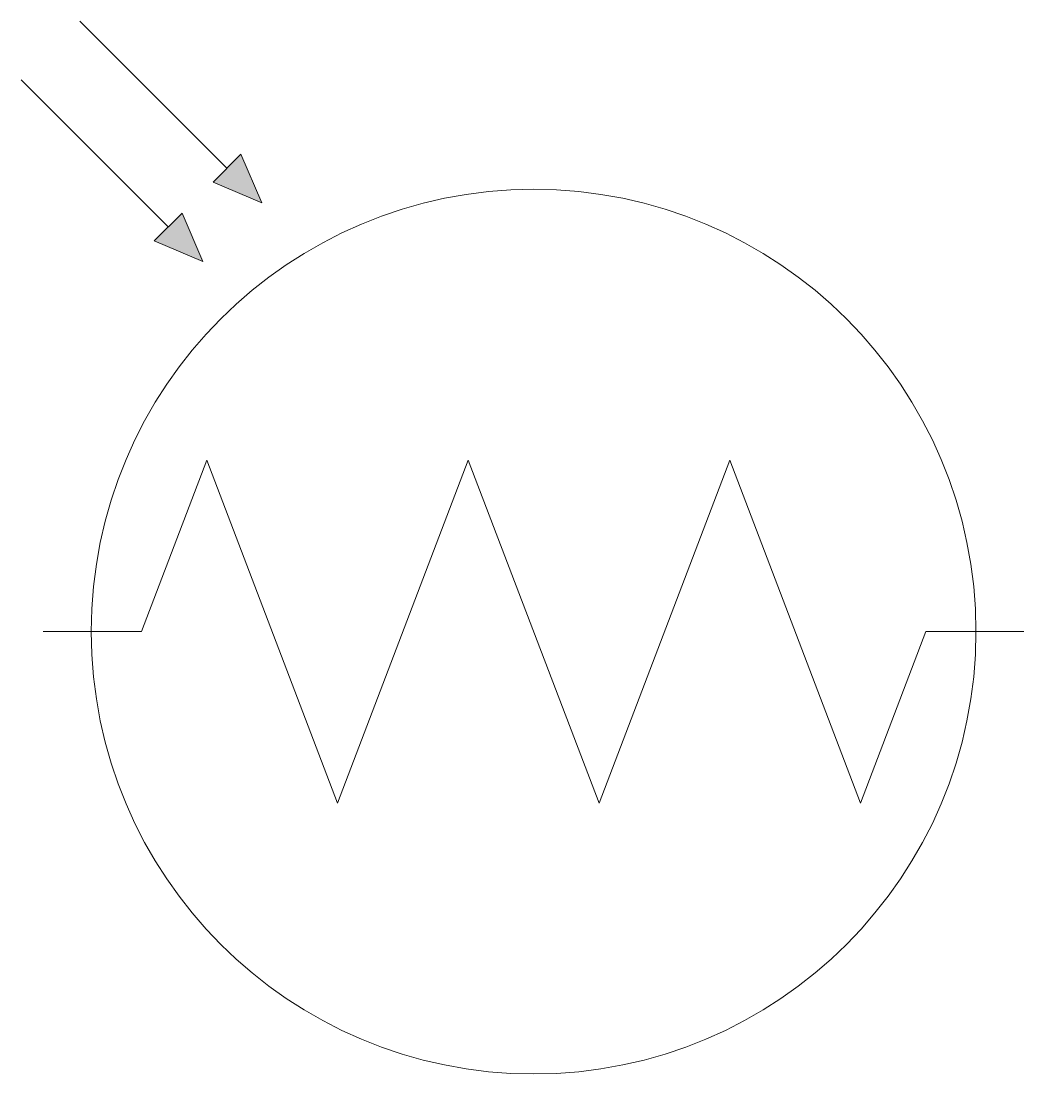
# Model space of a CAD drawing. Header units: millimetres. Extents: x -5.2 to 5, y -4.5 to 6.2.
import ezdxf

# ---------------------------------------------------------------- set-up
doc = ezdxf.new("R2010")
doc.units = ezdxf.units.MM
doc.layers.add('OBJECT', color=7, linetype='Continuous', lineweight=20, true_color=0xffffff)

msp = doc.modelspace()

# ---------------------------------------------------------------- hatches: boundary and pattern name
at = {"layer": 'OBJECT'}
for points in [[(-2.985, 4.868), (-3.268, 4.585), (-2.773, 4.373)], [(-3.585, 4.268), (-3.868, 3.985), (-3.373, 3.773)]]:
    msp.add_hatch(color=256, dxfattribs=at).paths.add_polyline_path(points, flags=0)

# ---------------------------------------------------------------- linework, layer by layer
for p, q in [((-4.627, 6.227), (-3.127, 4.727)), ((-5.227, 5.627), (-3.727, 4.127)), ((-2.985, 4.868), (-3.268, 4.585)), ((-2.773, 4.373), (-2.985, 4.868)), ((-3.268, 4.585), (-2.773, 4.373)), ((-3.585, 4.268), (-3.868, 3.985)), ((-3.373, 3.773), (-3.585, 4.268)), ((-3.868, 3.985), (-3.373, 3.773))]:
    msp.add_line(p, q, dxfattribs=at)
at = {"layer": 'OBJECT', "color": 0, "linetype": 'Continuous'}
for p, q in [((-4, 0), (-3.333, 1.75)), ((-3.333, 1.75), (-2, -1.75)), ((-2, -1.75), (-0.667, 1.75)), ((-0.667, 1.75), (0.667, -1.75)), ((0.667, -1.75), (2, 1.75)), ((2, 1.75), (3.333, -1.75)), ((-5, 0), (-4, 0)), ((3.333, -1.75), (4, 0)), ((4, 0), (5, 0))]:
    msp.add_line(p, q, dxfattribs=at)
at = {"layer": 'OBJECT'}
msp.add_circle((0, 0), 4.511, dxfattribs=at)

doc.saveas('drawing.dxf')
